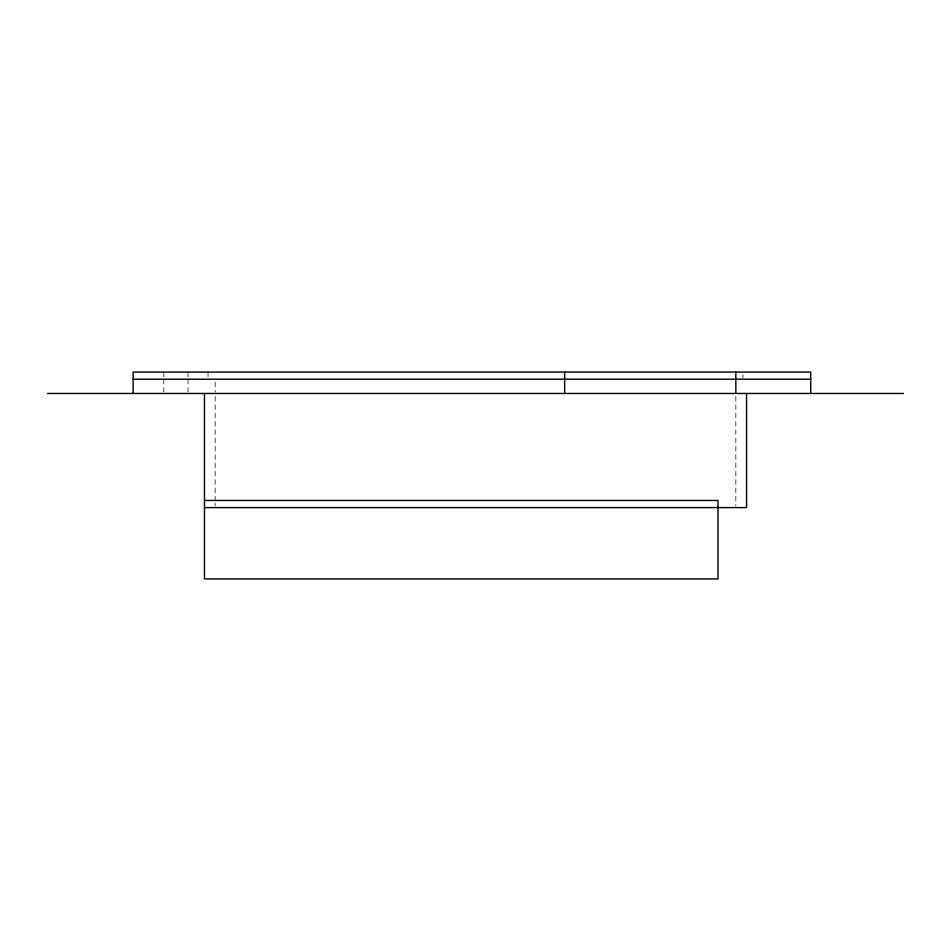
<?xml version="1.0" encoding="UTF-8"?>
<svg xmlns="http://www.w3.org/2000/svg" width="951" height="951" viewBox="0 0 951 951"><rect width="100%" height="100%" fill="white"/><g stroke="black" fill="none" stroke-linecap="round" stroke-linejoin="round"><path stroke-width="0.71" stroke-dasharray="4.75 3.57" d="M742.969 374.932L742.969 377.785M735.836 396.436L735.836 506.11M215.164 382.064L215.164 392.05M215.164 396.436L215.164 501.664M215.164 503.15L215.164 506.11M208.031 372.079L208.031 377.785M188.06 372.079L188.06 377.785M188.06 379.211L188.06 392.05M163.81 372.079L163.81 377.785M163.81 379.211L163.81 392.05"/><path stroke-width="1.43" d="M133.14 379.211L810.727 379.211M47.55 393.476L903.45 393.476M204.465 500.464L718.005 500.464L718.005 578.921L204.465 578.921L204.465 393.476M204.465 507.596L746.535 507.596L746.535 393.476M810.727 393.476L810.727 372.079L133.14 372.079L133.14 393.476M735.836 372.079L735.836 393.476M564.656 372.079L564.656 393.476"/></g></svg>
